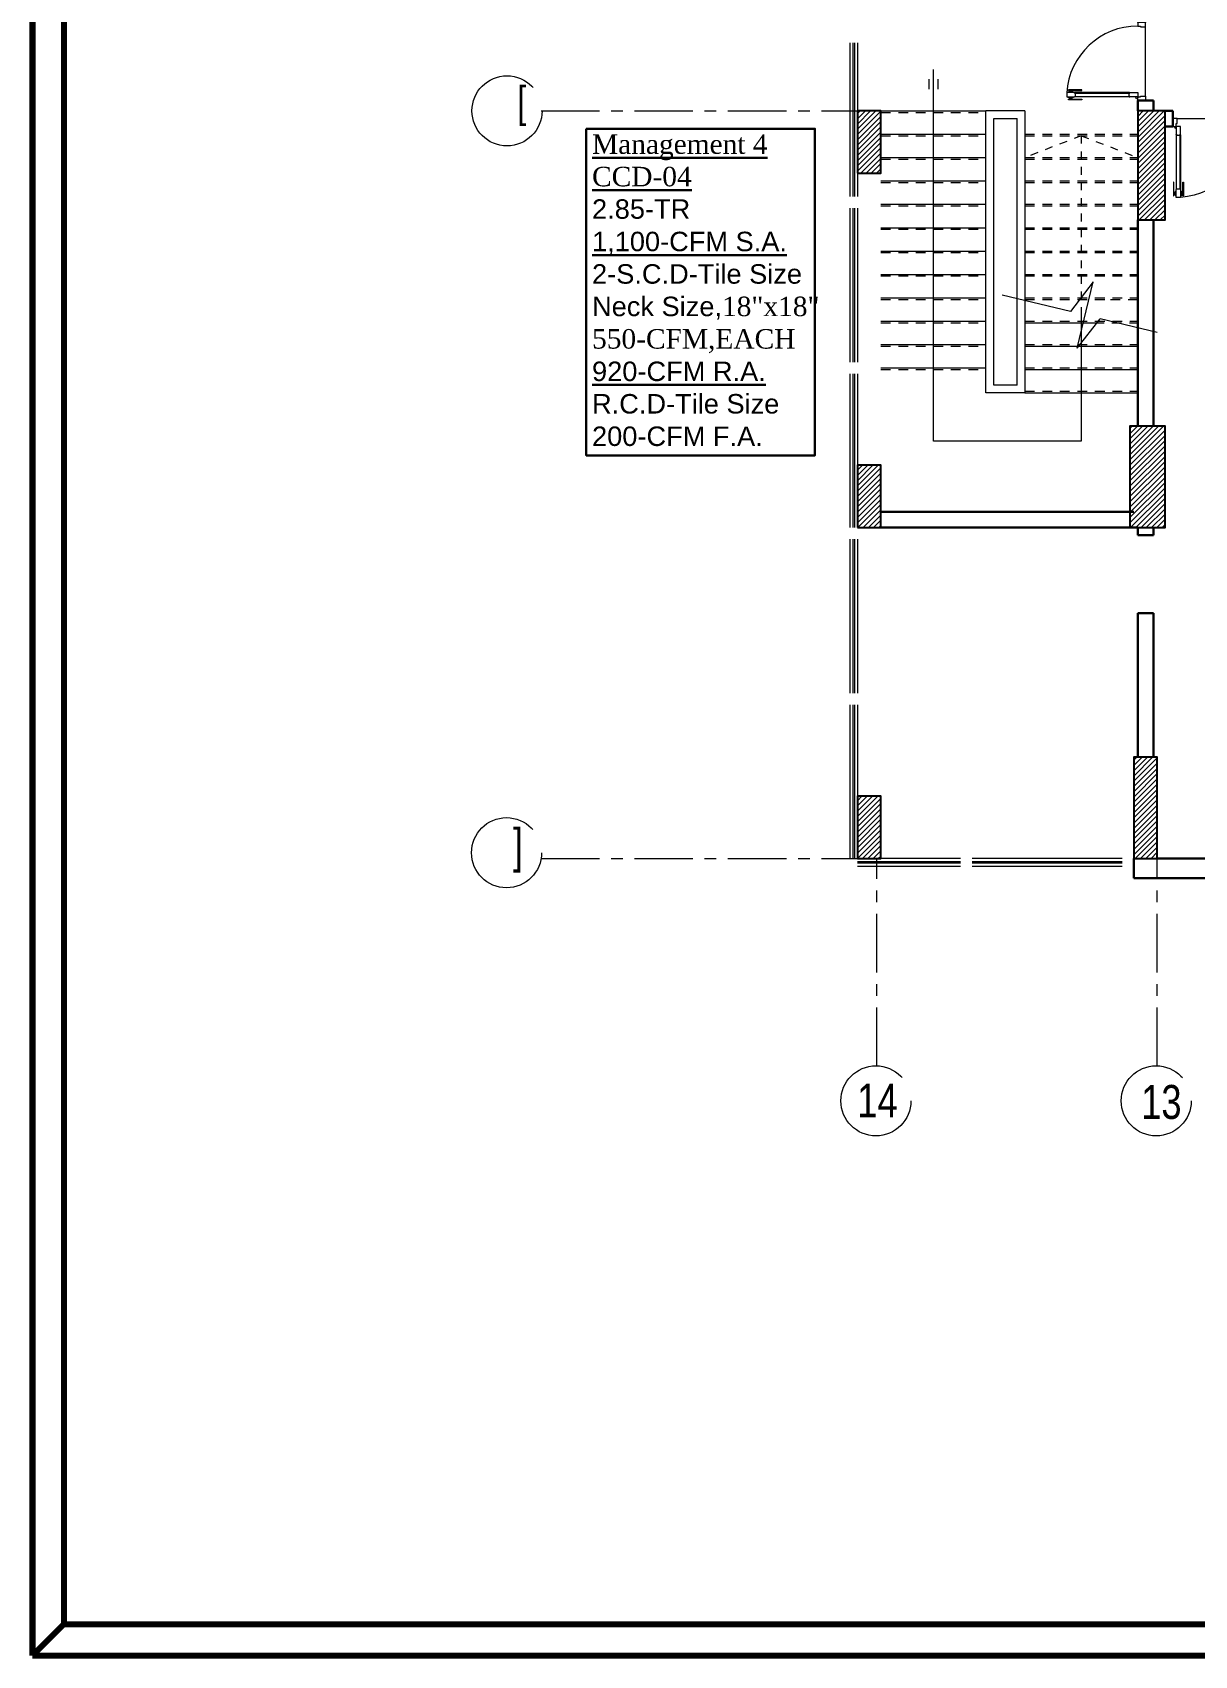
# Model space of a CAD drawing. Extents: x 847 to 949, y 444 to 823.
# Drawn here: x 847.35 to 862.28, y 746.24 to 767.08 of the extents above; entities that cross this region are included whole.
import ezdxf

# ---------------------------------------------------------------- set-up
doc = ezdxf.new("R2010")
doc.units = 0
doc.header["$MEASUREMENT"] = 0
for name, pattern in [('CENTERX2', [4, 2.5, -0.5, 0.5, -0.5]), ('HIDDEN', [0.375, 0.25, -0.125]), ('HIDDEN2', [0.1875, 0.125, -0.0625])]:
    doc.linetypes.add(name, pattern=pattern)
doc.layers.get('0').update_dxf_attribs({"linetype": 'CONTINUOUS', "lineweight": 30})
for name, color, linetype, lineweight in [('AC-TEXT', 15, 'CONTINUOUS', 30), ('axis', 1, 'CENTERX2', 5), ('Column', 6, 'CONTINUOUS', 25), ('DOOR', 30, 'CONTINUOUS', 9), ('hatch', 252, 'CONTINUOUS', 9), ('PLAN-ELEV', 2, 'CONTINUOUS', 5), ('PLAN-HAND', 30, 'CONTINUOUS', 5), ('PLAN-STAIR', 3, 'CONTINUOUS', 9), ('PLAN-STAIR-HIDDEN', 1, 'HIDDEN2', 5), ('SEC-HT', 251, 'CONTINUOUS', 5), ('stairs', 50, 'CONTINUOUS', 9), ('txt in circle', 11, 'CONTINUOUS', 13), ('UG-BORDER', 20, 'CONTINUOUS', 80), ('Wall', 5, 'CONTINUOUS', 30), ('WINDOW', 4, 'CONTINUOUS', 5)]:
    doc.layers.add(name, color=color, linetype=linetype, lineweight=lineweight)
doc.styles.add('AC', font='romans.shx', dxfattribs={"height": 0.2})
doc.styles.add('SOSA2', font='SOSA.shx', dxfattribs={"width": 0.8})
pattern_1 = [(45, (1093.753867, 442.147005), (-0.0336759605, 0.0336759605), [])]

# ---------------------------------------------------------------- blocks, each defined once
blk = doc.blocks.new('d3')
at = {"layer": 'DOOR', "color": 252}
for p, q in [((45.662, -61.505), (45.662, -60.806)), ((45.667, -60.806), (45.667, -61.505)), ((45.714, -60.806), (45.714, -61.505)), ((45.719, -61.505), (45.719, -60.806))]:
    blk.add_line(p, q, dxfattribs=at)
at = {"layer": 'DOOR', "color": 251}
blk.add_line((45.674, -61.711), (46.563, -61.711), dxfattribs=at)
at = {"layer": 'DOOR', "color": 1}
for points in [[(45.634, -60.895), (45.626, -60.895), (45.626, -60.722), (45.634, -60.722)], [(45.646, -60.74), (45.64, -60.74), (45.64, -60.76), (45.646, -60.76)], [(45.735, -60.74), (45.741, -60.74), (45.741, -60.76), (45.735, -60.76)], [(45.747, -60.895), (45.755, -60.895), (45.755, -60.722), (45.747, -60.722)]]:
    blk.add_lwpolyline(points, close=True, dxfattribs=at)
for points in [[(45.634, -60.74, -1), (45.64, -60.74), (45.64, -60.74), (45.64, -60.76), (45.64, -60.76, -1), (45.634, -60.76), (45.634, -60.76)], [(45.747, -60.74, 1), (45.741, -60.74), (45.741, -60.74), (45.741, -60.76), (45.741, -60.76, 1), (45.747, -60.76), (45.747, -60.76)]]:
    blk.add_lwpolyline(points, format="xyb", close=True, dxfattribs=at)
for points in [[(45.652, -60.767), (45.646, -60.767), (45.646, -60.733), (45.652, -60.733)], [(45.663, -60.778), (45.652, -60.778), (45.652, -60.722), (45.663, -60.722)], [(45.729, -60.767), (45.735, -60.767), (45.735, -60.733), (45.729, -60.733)]]:
    blk.add_lwpolyline(points, dxfattribs=at)
at = {"layer": 'DOOR', "color": 5}
for points in [[(45.667, -60.81), (45.667, -60.81, -1), (45.667, -60.801)], [(45.714, -60.81), (45.714, -60.81, 1), (45.714, -60.801)], [(45.667, -61.5), (45.667, -61.5, 1), (45.667, -61.51)], [(45.714, -61.5), (45.714, -61.5, -1), (45.714, -61.51)]]:
    blk.add_lwpolyline(points, format="xyb", close=True, dxfattribs=at)
for points in [[(45.667, -60.8), (45.667, -60.811), (45.714, -60.811), (45.714, -60.8), (45.718, -60.8), (45.718, -60.7), (45.718, -60.7), (45.663, -60.7), (45.663, -60.8)], [(45.618, -61.711), (45.618, -61.611), (45.663, -61.611), (45.663, -61.649), (45.674, -61.649), (45.674, -61.711)], [(45.667, -61.511), (45.667, -61.5), (45.714, -61.5), (45.714, -61.511), (45.718, -61.511), (45.718, -61.611), (45.718, -61.611), (45.663, -61.611), (45.663, -61.511)], [(46.618, -61.711), (46.618, -61.611), (46.574, -61.611), (46.574, -61.649), (46.563, -61.649), (46.563, -61.711)]]:
    blk.add_lwpolyline(points, close=True, dxfattribs=at)
blk.add_lwpolyline([(45.718, -60.778), (45.729, -60.778), (45.729, -60.722), (45.718, -60.722)], dxfattribs=at)
blk.add_circle((45.652, -61.6), 0.0111, dxfattribs=at)
at = {"layer": 'DOOR', "color": 252}
blk.add_arc((45.661, -61.611), 0.913, 360, 86.3977, dxfattribs=at)
blk = doc.blocks.new('d2')
at = {"layer": 'DOOR', "color": 251}
for p, q in [((91.315, -77.838), (92.204, -77.838)), ((93.204, -77.838), (92.315, -77.838))]:
    blk.add_line(p, q, dxfattribs=at)
at = {"layer": 'DOOR', "color": 252}
for p, q in [((91.303, -78.043), (91.303, -78.743)), ((91.308, -78.743), (91.308, -78.043)), ((91.355, -78.743), (91.355, -78.043)), ((91.36, -78.043), (91.36, -78.743)), ((93.159, -78.043), (93.159, -78.743)), ((93.164, -78.743), (93.164, -78.043)), ((93.21, -78.743), (93.21, -78.043)), ((93.215, -78.043), (93.215, -78.743))]:
    blk.add_line(p, q, dxfattribs=at)
at = {"layer": 'DOOR', "color": 5}
for points in [[(91.259, -77.838), (91.259, -77.938), (91.304, -77.938), (91.304, -77.9), (91.315, -77.9), (91.315, -77.838)], [(91.308, -78.038), (91.308, -78.049), (91.355, -78.049), (91.355, -78.038), (91.359, -78.038), (91.359, -77.938), (91.359, -77.938), (91.304, -77.938), (91.304, -78.038)], [(92.259, -77.838), (92.259, -77.938), (92.215, -77.938), (92.215, -77.9), (92.204, -77.9), (92.204, -77.838)], [(92.259, -77.838), (92.259, -77.938), (92.304, -77.938), (92.304, -77.9), (92.315, -77.9), (92.315, -77.838)], [(93.21, -78.038), (93.21, -78.049), (93.164, -78.049), (93.164, -78.038), (93.159, -78.038), (93.159, -77.938), (93.159, -77.938), (93.215, -77.938), (93.215, -78.038)], [(93.259, -77.838), (93.259, -77.938), (93.215, -77.938), (93.215, -77.9), (93.204, -77.9), (93.204, -77.838)], [(91.308, -78.749), (91.308, -78.738), (91.355, -78.738), (91.355, -78.749), (91.359, -78.749), (91.359, -78.849), (91.359, -78.849), (91.304, -78.849), (91.304, -78.749)], [(93.21, -78.749), (93.21, -78.738), (93.164, -78.738), (93.164, -78.749), (93.159, -78.749), (93.159, -78.849), (93.159, -78.849), (93.215, -78.849), (93.215, -78.749)]]:
    blk.add_lwpolyline(points, close=True, dxfattribs=at)
for points in [[(91.308, -78.048), (91.308, -78.048, -1), (91.308, -78.038)], [(91.355, -78.048), (91.355, -78.048, 1), (91.355, -78.038)], [(93.164, -78.048), (93.164, -78.048, -1), (93.164, -78.038)], [(93.21, -78.048), (93.21, -78.048, 1), (93.21, -78.038)], [(91.308, -78.738), (91.308, -78.738, 1), (91.308, -78.748)], [(91.355, -78.738), (91.355, -78.738, -1), (91.355, -78.748)], [(93.164, -78.738), (93.164, -78.738, 1), (93.164, -78.748)], [(93.21, -78.738), (93.21, -78.738, -1), (93.21, -78.748)]]:
    blk.add_lwpolyline(points, format="xyb", close=True, dxfattribs=at)
at = {"layer": 'DOOR', "color": 1}
for points in [[(91.275, -78.654), (91.267, -78.654), (91.267, -78.826), (91.275, -78.826)], [(91.388, -78.654), (91.396, -78.654), (91.396, -78.826), (91.388, -78.826)], [(93.131, -78.654), (93.123, -78.654), (93.123, -78.826), (93.131, -78.826)], [(93.243, -78.654), (93.251, -78.654), (93.251, -78.826), (93.243, -78.826)], [(91.287, -78.809), (91.281, -78.809), (91.281, -78.788), (91.287, -78.788)], [(91.376, -78.809), (91.382, -78.809), (91.382, -78.788), (91.376, -78.788)], [(93.143, -78.809), (93.136, -78.809), (93.136, -78.788), (93.143, -78.788)], [(93.231, -78.809), (93.238, -78.809), (93.238, -78.788), (93.231, -78.788)]]:
    blk.add_lwpolyline(points, close=True, dxfattribs=at)
for points in [[(91.304, -78.771), (91.293, -78.771), (91.293, -78.826), (91.304, -78.826)], [(93.215, -78.771), (93.226, -78.771), (93.226, -78.826), (93.215, -78.826)], [(91.293, -78.781), (91.287, -78.781), (91.287, -78.816), (91.293, -78.816)], [(91.37, -78.781), (91.376, -78.781), (91.376, -78.816), (91.37, -78.816)], [(93.148, -78.781), (93.143, -78.781), (93.143, -78.816), (93.148, -78.816)], [(93.226, -78.781), (93.231, -78.781), (93.231, -78.816), (93.226, -78.816)]]:
    blk.add_lwpolyline(points, dxfattribs=at)
at = {"layer": 'DOOR', "color": 5}
for points in [[(91.359, -78.771), (91.37, -78.771), (91.37, -78.826), (91.359, -78.826)], [(93.159, -78.771), (93.148, -78.771), (93.148, -78.826), (93.159, -78.826)]]:
    blk.add_lwpolyline(points, dxfattribs=at)
at = {"layer": 'DOOR', "color": 1}
for points in [[(91.275, -78.808, 1), (91.281, -78.808), (91.281, -78.808), (91.281, -78.789), (91.281, -78.789, 1), (91.275, -78.789), (91.275, -78.789)], [(91.388, -78.808, -1), (91.382, -78.808), (91.382, -78.808), (91.382, -78.789), (91.382, -78.789, -1), (91.388, -78.789), (91.388, -78.789)], [(93.131, -78.808, 1), (93.136, -78.808), (93.136, -78.808), (93.136, -78.789), (93.136, -78.789, 1), (93.131, -78.789), (93.131, -78.789)], [(93.243, -78.808, -1), (93.238, -78.808), (93.238, -78.808), (93.238, -78.789), (93.238, -78.789, -1), (93.243, -78.789), (93.243, -78.789)]]:
    blk.add_lwpolyline(points, format="xyb", close=True, dxfattribs=at)
at = {"layer": 'DOOR', "color": 5}
for centre in [(91.293, -77.949), (93.226, -77.949)]:
    blk.add_circle(centre, 0.0111, dxfattribs=at)
at = {"layer": 'DOOR', "color": 252}
for centre, start, end in [((91.302, -77.938), 273.6023, 0), ((93.217, -77.938), 180, 266.3977)]:
    blk.add_arc(centre, 0.913, start, end, dxfattribs=at)
blk = doc.blocks.new('fghh')
at = {"layer": 'hatch'}
for p, q in [((1434.894, 1497.176), (1434.61, 1497.792)), ((1435.256, 1497.18), (1434.656, 1496.903)), ((1434.656, 1496.903), (1434.894, 1497.176)), ((1435.256, 1497.18), (1435.018, 1496.907)), ((1435.256, 1496.392), (1435.018, 1496.907))]:
    blk.add_line(p, q, dxfattribs=at)
blk = doc.blocks.new('A$C11ED6BD5')
at = {"layer": 'axis', "color": 0, "ltscale": 0.3}
for p, q in [((-61.363, 9.85), (-57.3, 9.85)), ((-61.363, 0.25), (-57.3, 0.25)), ((-57.05, -2.411), (-57.05, 0.25)), ((-53.45, -2.411), (-53.45, 0.25))]:
    blk.add_line(p, q, dxfattribs=at)
at = {"layer": 'axis', "color": 0}
for centre in [(-61.801, 9.85), (-61.807, 0.325), (-57.063, -2.861), (-53.463, -2.861)]:
    blk.add_circle(centre, 0.45, dxfattribs=at)
at = {"layer": 'txt in circle', "color": 0, "ltscale": 0.01, "attachment_point": 5, "style": 'SOSA2'}
for s, insert, char_height in [('[', (-61.612, 9.91), 0.392), (']', (-61.66, 0.353), 0.435), ('14', (-57.043, -2.856), 0.4355), ('13', (-53.397, -2.878), 0.4355)]:
    blk.add_mtext(s, dxfattribs=dict(at, insert=insert, char_height=char_height))

msp = doc.modelspace()

# ---------------------------------------------------------------- hatches: boundary and pattern name
at = {"layer": 'hatch'}
h = msp.add_hatch(dxfattribs=at)
h.set_pattern_fill('ANSI31', color=252, scale=0.015, style=0)
h.set_pattern_definition(pattern_1)
h.paths.add_polyline_path([(857.947, 765.269), (858.247, 765.269), (858.247, 766.069), (857.947, 766.069)])
h = msp.add_hatch(dxfattribs=at)
h.set_pattern_fill('ANSI31', color=252, scale=0.015, style=0)
h.set_pattern_definition(pattern_1)
h.paths.add_polyline_path([(861.547, 764.669), (861.897, 764.669), (861.897, 766.069), (861.547, 766.069)])
h = msp.add_hatch(dxfattribs=at)
h.set_pattern_fill('ANSI31', color=252, scale=0.015, style=0)
h.set_pattern_definition(pattern_1)
h.paths.add_polyline_path([(861.447, 760.719), (861.897, 760.719), (861.897, 762.019), (861.447, 762.019)])
h = msp.add_hatch(dxfattribs=at)
h.set_pattern_fill('ANSI31', color=252, scale=0.015, style=0)
h.set_pattern_definition(pattern_1)
h.paths.add_polyline_path([(857.947, 760.719), (858.247, 760.719), (858.247, 761.519), (857.947, 761.519)])
h = msp.add_hatch(dxfattribs=at)
h.set_pattern_fill('ANSI31', color=252, scale=0.015, style=0)
h.set_pattern_definition(pattern_1)
h.paths.add_polyline_path([(861.497, 756.469), (861.797, 756.469), (861.797, 757.769), (861.497, 757.769)])
h = msp.add_hatch(dxfattribs=at)
h.set_pattern_fill('ANSI31', color=252, scale=0.015, style=0)
h.set_pattern_definition(pattern_1)
h.paths.add_polyline_path([(857.947, 756.469), (858.247, 756.469), (858.247, 757.269), (857.947, 757.269)])

# ---------------------------------------------------------------- linework, layer by layer
at = {"layer": 'AC-TEXT', "color": 7, "linetype": 'Continuous'}
msp.add_lwpolyline([(854.463, 765.84), (857.401, 765.84), (857.401, 761.644), (854.463, 761.644)], close=True, dxfattribs=at)
at = {"layer": 'Column', "color": 252}
for points in [[(857.947, 765.269), (858.247, 765.269), (858.247, 766.069), (857.947, 766.069)], [(861.547, 764.669), (861.897, 764.669), (861.897, 766.069), (861.547, 766.069)], [(861.447, 760.719), (861.897, 760.719), (861.897, 762.019), (861.447, 762.019)], [(857.947, 760.719), (858.247, 760.719), (858.247, 761.519), (857.947, 761.519)], [(861.497, 756.469), (861.797, 756.469), (861.797, 757.769), (861.497, 757.769)], [(857.947, 756.469), (858.247, 756.469), (858.247, 757.269), (857.947, 757.269)]]:
    msp.add_lwpolyline(points, close=True, dxfattribs=at)
at = {"layer": 'PLAN-ELEV', "color": 252}
for p, q in [((858.864, 766.476), (858.864, 766.346)), ((858.922, 761.829), (858.922, 766.602)), ((858.978, 766.476), (858.978, 766.346)), ((860.822, 763.508), (860.822, 761.829)), ((860.822, 761.829), (858.922, 761.829))]:
    msp.add_line(p, q, dxfattribs=at)
at = {"layer": 'PLAN-HAND', "color": 252}
for p, q in [((859.597, 762.449), (859.597, 766.069)), ((860.097, 766.069), (859.597, 766.069)), ((860.097, 766.069), (860.097, 762.449)), ((859.697, 762.549), (859.697, 765.969)), ((859.997, 763.852), (859.997, 765.969)), ((859.997, 762.549), (859.997, 763.852)), ((859.997, 762.549), (859.697, 762.549)), ((860.097, 762.449), (859.597, 762.449))]:
    msp.add_line(p, q, dxfattribs=at)
at = {"layer": 'PLAN-STAIR', "color": 252}
for p, q in [((858.247, 766.069), (859.597, 766.069)), ((859.697, 765.969), (859.997, 765.969)), ((858.247, 765.769), (859.597, 765.769)), ((858.247, 765.469), (859.597, 765.469)), ((858.247, 765.169), (859.597, 765.169)), ((858.247, 764.869), (859.597, 764.869)), ((858.247, 764.569), (859.597, 764.569)), ((858.247, 764.269), (859.597, 764.269)), ((858.247, 763.969), (859.597, 763.969)), ((858.247, 763.669), (859.597, 763.669)), ((858.247, 763.369), (859.597, 763.369)), ((860.097, 763.349), (860.99, 763.349)), ((858.247, 763.069), (859.597, 763.069)), ((860.097, 763.049), (861.55, 763.049)), ((858.247, 762.769), (859.597, 762.769)), ((860.097, 762.749), (861.55, 762.749)), ((860.097, 762.449), (861.55, 762.449))]:
    msp.add_line(p, q, dxfattribs=at)
at = {"layer": 'PLAN-STAIR-HIDDEN', "color": 252}
for p, q in [((858.247, 766.049), (859.597, 766.049)), ((858.247, 765.749), (859.597, 765.749)), ((860.097, 765.769), (861.547, 765.769)), ((860.097, 765.749), (861.547, 765.749)), ((858.247, 765.449), (859.597, 765.449)), ((860.097, 765.469), (861.547, 765.469)), ((860.097, 765.449), (861.547, 765.449)), ((858.247, 765.149), (859.597, 765.149)), ((860.097, 765.169), (861.547, 765.169)), ((860.097, 765.149), (861.547, 765.149)), ((858.247, 764.849), (859.597, 764.849)), ((860.097, 764.869), (861.547, 764.869)), ((860.097, 764.849), (861.547, 764.849)), ((858.247, 764.549), (859.597, 764.549)), ((860.097, 764.569), (861.55, 764.569)), ((860.097, 764.549), (861.55, 764.549)), ((858.247, 764.249), (859.597, 764.249)), ((860.097, 764.269), (861.55, 764.269)), ((860.097, 764.249), (861.55, 764.249)), ((860.097, 763.969), (861.55, 763.969)), ((858.247, 763.949), (859.597, 763.949)), ((860.097, 763.949), (861.55, 763.949)), ((858.247, 763.649), (859.597, 763.649)), ((860.097, 763.669), (861.55, 763.669)), ((860.097, 763.649), (861.197, 763.649)), ((861.197, 763.649), (861.55, 763.649)), ((858.247, 763.349), (859.597, 763.349)), ((860.097, 763.369), (861.55, 763.369)), ((860.99, 763.349), (861.55, 763.349)), ((858.247, 763.049), (859.597, 763.049)), ((860.097, 763.069), (861.55, 763.069)), ((858.247, 762.749), (859.597, 762.749)), ((860.097, 762.769), (861.55, 762.769)), ((860.097, 762.469), (861.55, 762.469))]:
    msp.add_line(p, q, dxfattribs=at)
at = {"layer": 'SEC-HT', "color": 252, "linetype": 'HIDDEN', "ltscale": 0.01}
for q in [(860.097, 765.469), (861.547, 765.469), (860.822, 763.508)]:
    msp.add_line((860.822, 765.749), q, dxfattribs=at)
at = {"layer": 'stairs', "color": 252, "linetype": 'HIDDEN', "ltscale": 0.01}
msp.add_line((861.433, 763.049), (861.447, 763.049), dxfattribs=at)
at = {"layer": 'UG-BORDER'}
for p, q in [((847.351, 822.936), (847.351, 746.236)), ((847.351, 746.236), (847.755, 746.641))]:
    msp.add_line(p, q, dxfattribs=at)
at = {"layer": 'UG-BORDER', "color": 7}
for p, q in [((847.351, 746.236), (847.351, 822.936)), ((847.755, 822.532), (847.755, 746.641)), ((847.755, 746.641), (942.947, 746.641)), ((847.351, 746.236), (943.351, 746.236))]:
    msp.add_line(p, q, dxfattribs=at)
at = {"layer": 'Wall', "color": 252, "linetype": 'Continuous'}
for p, q in [((861.547, 766.069), (861.547, 766.203)), ((861.747, 766.203), (861.547, 766.203)), ((861.747, 766.069), (861.747, 766.203)), ((861.997, 766.069), (861.894, 766.069)), ((861.997, 765.869), (861.997, 766.069)), ((861.997, 765.869), (861.894, 765.869)), ((858.247, 760.919), (861.497, 760.919)), ((858.247, 760.719), (861.547, 760.719)), ((861.547, 760.619), (861.747, 760.619)), ((861.547, 759.619), (861.747, 759.619)), ((861.497, 756.219), (861.497, 756.469)), ((866.397, 756.469), (861.797, 756.469)), ((866.822, 756.219), (861.497, 756.219))]:
    msp.add_line(p, q, dxfattribs=at)
at = {"layer": 'Wall', "color": 252, "linetype": 'Continuous', "elevation": -0.1}
for points in [[(861.547, 764.669), (861.547, 762.019)], [(861.747, 764.669), (861.747, 762.019)]]:
    msp.add_lwpolyline(points, dxfattribs=at)
at = {"layer": 'Wall', "color": 252, "linetype": 'Continuous'}
for points in [[(861.547, 760.719), (861.547, 760.619)], [(861.747, 760.719), (861.747, 760.619)], [(861.547, 759.619), (861.547, 757.769)], [(861.747, 759.619), (861.747, 757.769)]]:
    msp.add_lwpolyline(points, dxfattribs=at)
at = {"layer": 'WINDOW', "color": 252, "linetype": 'Continuous'}
for p, q in [((857.847, 766.944), (857.847, 764.969)), ((857.887, 766.944), (857.887, 764.969)), ((857.907, 766.944), (857.907, 764.969)), ((857.947, 766.944), (857.947, 764.969)), ((857.847, 764.819), (857.847, 762.844)), ((857.887, 764.819), (857.887, 762.844)), ((857.907, 764.819), (857.907, 762.844)), ((857.947, 764.819), (857.947, 762.844)), ((857.847, 762.694), (857.847, 760.719)), ((857.887, 762.694), (857.887, 760.719)), ((857.907, 762.694), (857.907, 760.719)), ((857.947, 762.694), (857.947, 760.719)), ((857.847, 760.569), (857.847, 758.594)), ((857.887, 760.569), (857.887, 758.594)), ((857.907, 760.569), (857.907, 758.594)), ((857.947, 760.569), (857.947, 758.594)), ((857.847, 758.444), (857.847, 756.469)), ((857.887, 758.444), (857.887, 756.469)), ((857.907, 758.444), (857.907, 756.469)), ((857.947, 758.444), (857.947, 756.469)), ((859.272, 756.469), (857.947, 756.469)), ((861.347, 756.469), (859.422, 756.469)), ((859.272, 756.429), (857.947, 756.429)), ((859.272, 756.409), (857.947, 756.409)), ((859.272, 756.369), (857.947, 756.369)), ((861.347, 756.429), (859.422, 756.429)), ((861.347, 756.409), (859.422, 756.409)), ((861.347, 756.369), (859.422, 756.369))]:
    msp.add_line(p, q, dxfattribs=at)

# ---------------------------------------------------------------- block references
at = {"color": 252, "linetype": 'Continuous', "rotation": 270}
msp.add_blockref('d2', (939.484, 859.462), dxfattribs=at)
at = {"color": 252, "linetype": 'Continuous', "xscale": -1, "rotation": 180}
msp.add_blockref('d3', (816.378, 704.258), dxfattribs=at)
at = {"layer": 'axis', "color": 252}
msp.add_blockref('A$C11ED6BD5', (915.247, 756.219), dxfattribs=at)
at = {"layer": 'hatch', "color": 252, "xscale": -1.327159507994789, "yscale": 1.327159507994789, "zscale": 1.327159507994789, "rotation": 101.2231120264299}
msp.add_blockref('fghh', (2439.035, 3018.137), dxfattribs=at)

# ---------------------------------------------------------------- texts
at = {"layer": 'AC-TEXT', "color": 7, "linetype": 'Continuous', "insert": (854.538, 765.767), "char_height": 0.25, "width": 6.18694, "attachment_point": 1, "style": 'AC'}
msp.add_mtext('\\A1;{\\fTimes New Roman|b0|i0|c0|p18;\\L\\C85;Management 4  \\PCCD-04\\P\\fArial|b0|i0|c0|p34;\\l\\C34;2.85-TR \\P\\pt0;\\L1,100-CFM S.A.\\l \\P\\ptz;2-S.C.D-Tile Size\\PNeck Size,\\fTimes New Roman|b0|i0|c0|p18;18"x18"\\P550-CFM,EACH\\P\\pt0;\\fArial|b0|i0|c0|p34;\\L920-CFM R.A.\\l \\P\\ptz;R.C.D-Tile Size\\fTimes New Roman|b0|i0|c0|p18;\\P\\fArial|b0|i0|c0|p34;200-CFM F.A.\\P\\P\\fTimes New Roman|b0|i0|c0|p18;  }', dxfattribs=at)

doc.saveas('drawing.dxf')
